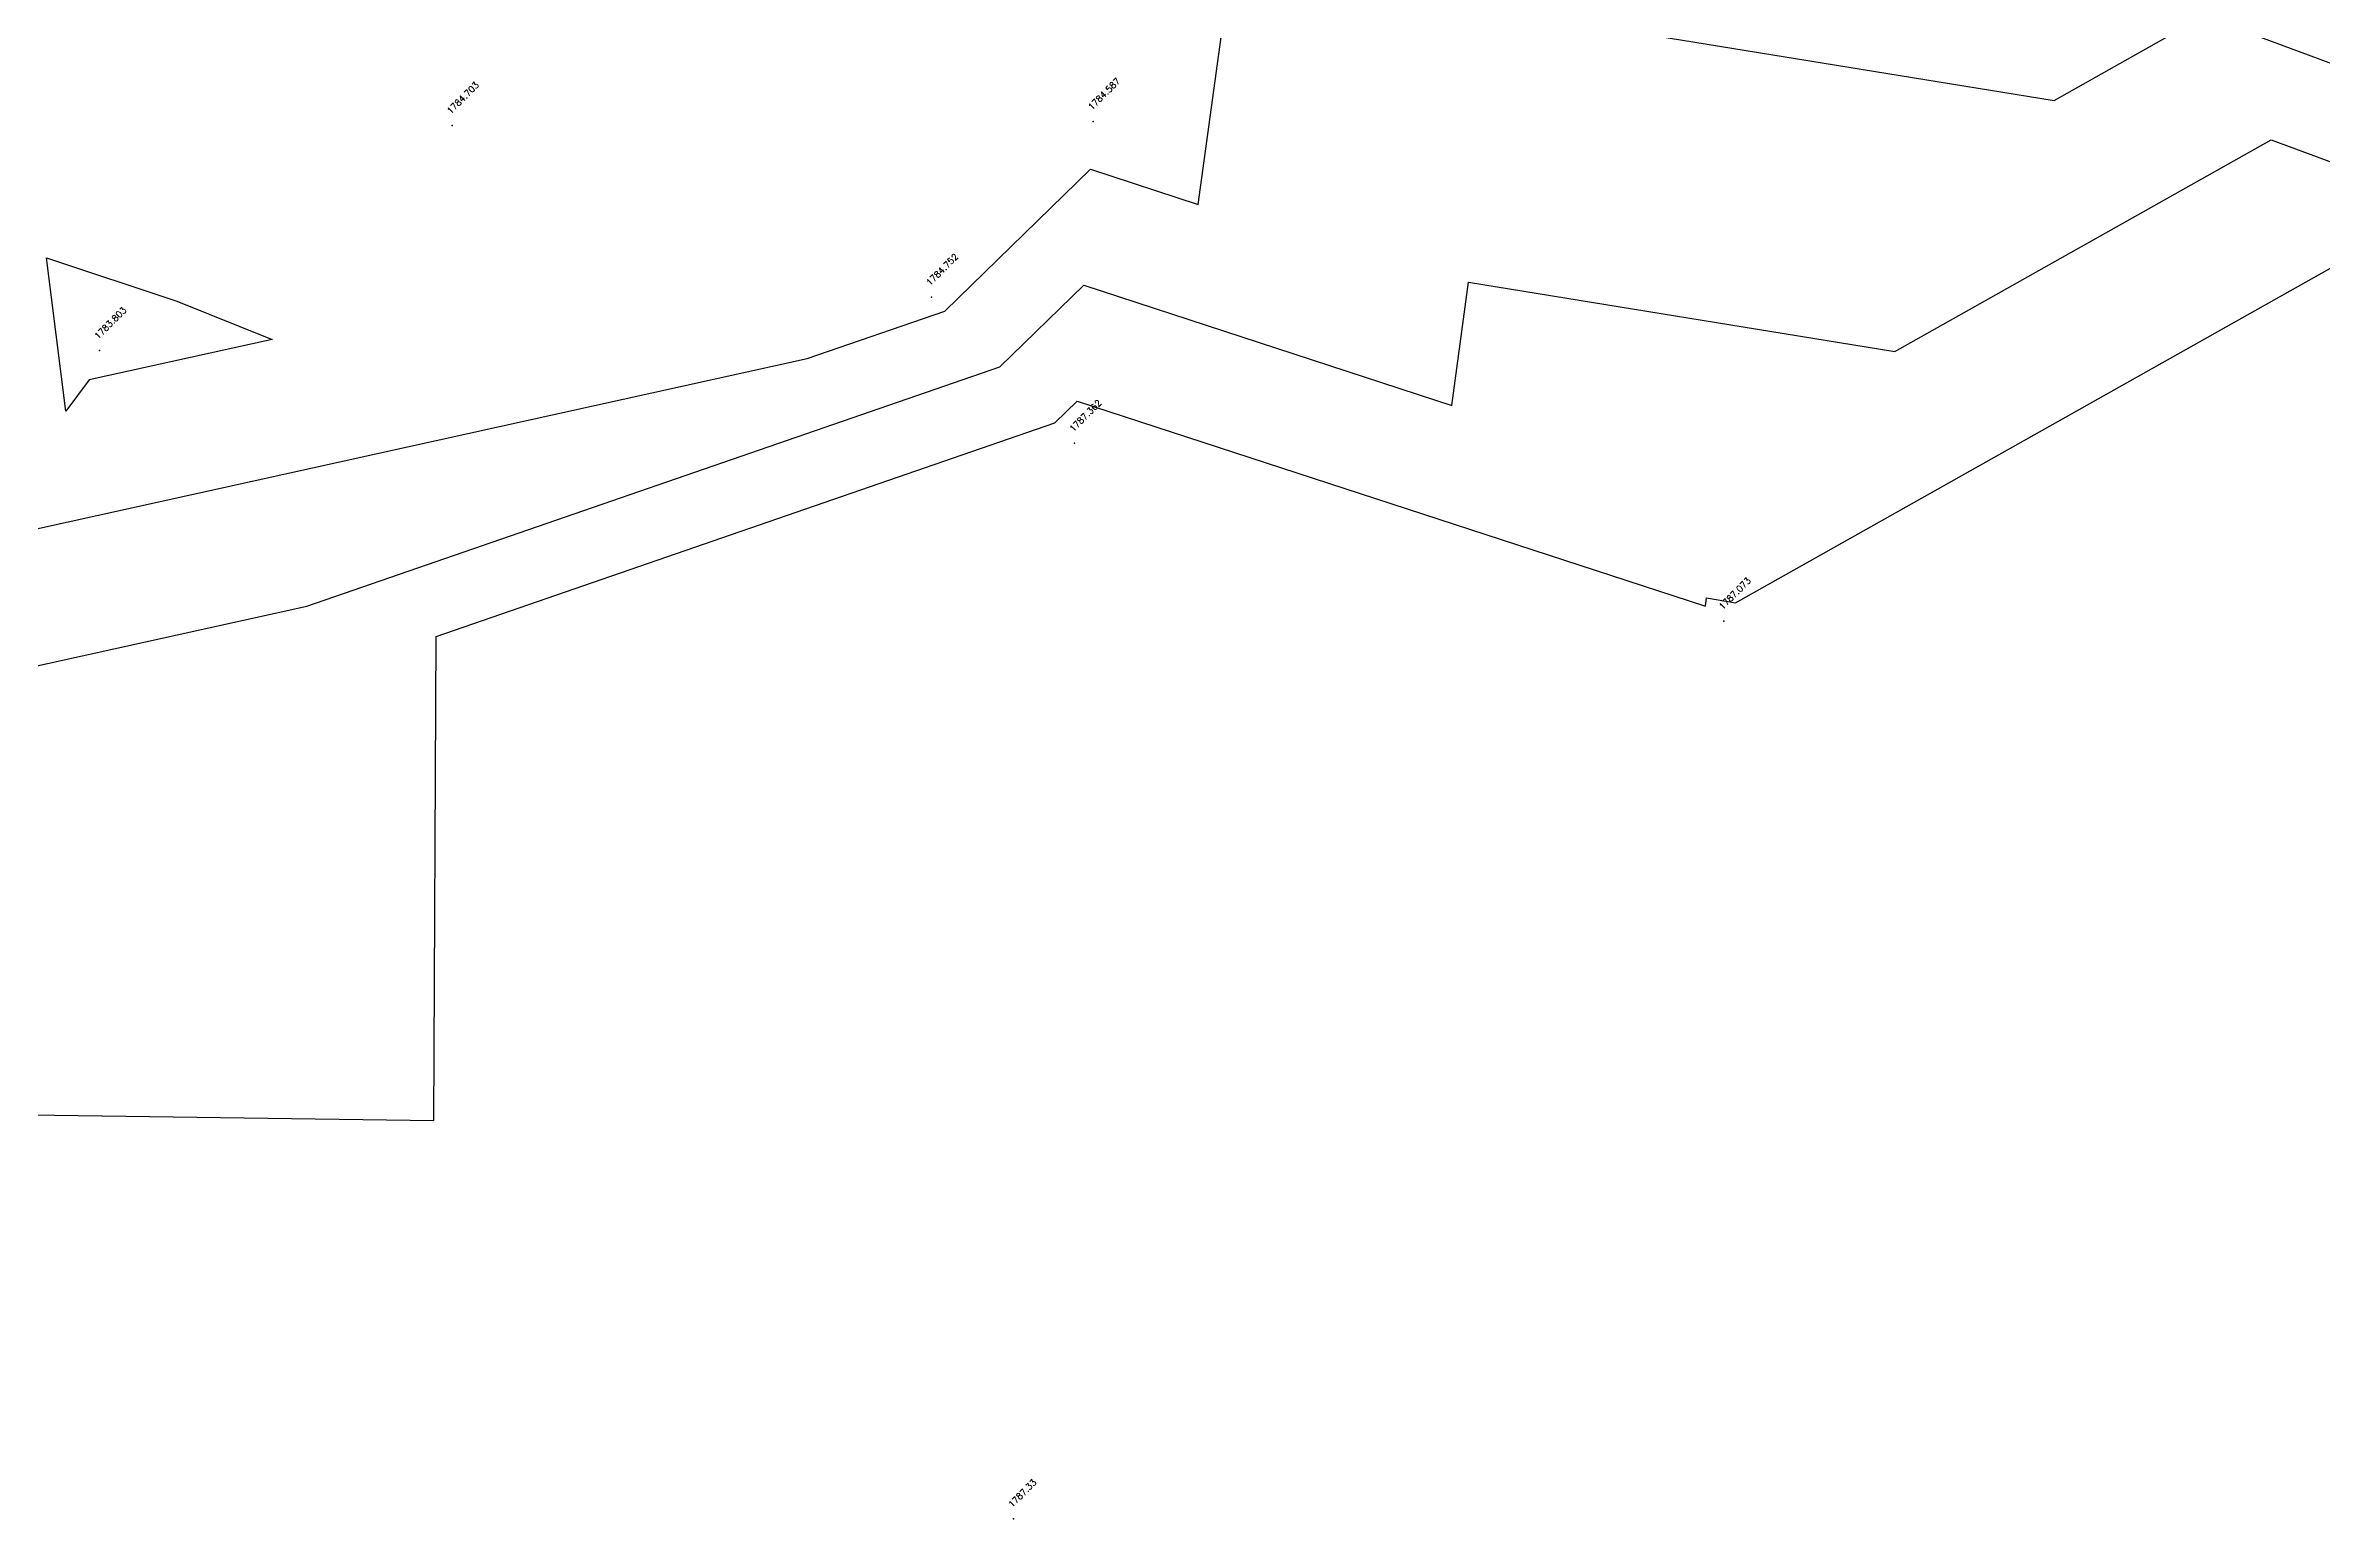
# Model space of a CAD drawing. Header units: inches. Extents: x 9956484 to 9957113, y 272553 to 273016.
# Drawn here: x 9956541.6 to 9956631.2, y 272641.3 to 272699.4 of the extents above; entities that cross this region are included whole.
import ezdxf
from ezdxf.enums import TextEntityAlignment as Align

# ---------------------------------------------------------------- set-up
doc = ezdxf.new("R2010")
doc.units = ezdxf.units.IN
doc.header["$MEASUREMENT"] = 0
for name, color, linetype in [('Contour', 4, 'Continuous'), ('Index_Contour', 8, 'Continuous'), ('Points', 7, 'Continuous'), ('Points-ELV', 6, 'Continuous'), ('Points-NUM', 4, 'Continuous'), ('Points-TXT', 3, 'Continuous')]:
    doc.layers.add(name, color=color, linetype=linetype)
doc.styles.add('romans', font='romans.shx')

# ---------------------------------------------------------------- blocks, each defined once
blk = doc.blocks.new('POINTS')
at = {"layer": 'Points'}
blk.add_line((0, 0), (0, 0), dxfattribs=at)
blk.add_point((0, 0), dxfattribs=at)
at = {"layer": 'Points-ELV', "style": 'romans'}
blk.add_attdef('ELEV', text='', height=1, rotation=45, dxfattribs=at).set_placement((0, 0), align=Align.BOTTOM_LEFT)
at = {"layer": 'Points-NUM', "style": 'romans'}
blk.add_attdef('PTNUM', text='', height=1, dxfattribs=at).set_placement((0, 0), align=Align.BOTTOM_RIGHT)
at = {"layer": 'Points-TXT', "style": 'romans'}
blk.add_attdef('DESC', text='', height=1, dxfattribs=at).set_placement((0, 0), align=Align.BOTTOM_RIGHT)

msp = doc.modelspace()

# ---------------------------------------------------------------- linework, layer by layer
at = {"layer": 'Contour'}
for points, elevation in [([(9956548.216, 272718.751), (9956527.058, 272684.069), (9956518.017, 272668.968), (9956528.796, 272670.86), (9956529.279, 272665.633), (9956536.608, 272671.16), (9956539.131, 272674.523), (9956551.849, 272677.333), (9956579.114, 272686.754), (9956582.416, 272689.97), (9956596.897, 272685.242), (9956597.562, 272690.086), (9956614.334, 272687.357), (9956629.135, 272695.689), (9956634.17, 272693.826)], 1786), ([(9956527.431, 272685.665), (9956506.442, 272651.259), (9956508.325, 272650.659), (9956509.24, 272652.04), (9956517.649, 272645.476), (9956516.783, 272641.343), (9956524.133, 272646.221), (9956525.155, 272651.517), (9956530.708, 272657.463), (9956556.845, 272657.084), (9956556.929, 272676.138), (9956581.273, 272684.55), (9956582.151, 272685.405), (9956606.88, 272677.331), (9956606.925, 272677.66), (9956608.067, 272677.474), (9956631.773, 272690.82)], 1787), ([(9956546.724, 272689.342), (9956550.483, 272687.838), (9956543.279, 272686.247), (9956542.356, 272685.017), (9956541.6, 272691.05), (9956546.724, 272689.342)], 1784)]:
    msp.add_lwpolyline(points, dxfattribs=dict(at, elevation=elevation))
at = {"layer": 'Index_Contour', "elevation": 1785}
msp.add_lwpolyline([(9956569.001, 272751.838), (9956550.727, 272721.883), (9956530.108, 272687.445), (9956534.142, 272688.153), (9956535.419, 272674.325), (9956535.596, 272672.909), (9956541.205, 272680.385), (9956571.536, 272687.085), (9956576.955, 272688.957), (9956582.681, 272694.535), (9956586.913, 272693.154), (9956588.198, 272702.513), (9956620.601, 272697.24), (9956626.496, 272700.559), (9956635.261, 272697.314)], dxfattribs=at)

# ---------------------------------------------------------------- block references
at = {"layer": 'Points', "linetype": 'Continuous'}
ref = msp.add_blockref('POINTS', (9956557.558, 272696.265, 1784.703), dxfattribs=at)
ref.add_attrib('ELEV', '1784.703', dxfattribs={"layer": 'Points-ELV', "height": 0.25, "rotation": 45, "style": 'romans'}).set_placement((9956557.558, 272696.64, 1784.703), align=Align.BOTTOM_LEFT)
ref = msp.add_blockref('POINTS', (9956582.79, 272696.421, 1784.587), dxfattribs=at)
ref.add_attrib('ELEV', '1784.587', dxfattribs={"layer": 'Points-ELV', "height": 0.25, "rotation": 45, "style": 'romans'}).set_placement((9956582.79, 272696.796, 1784.587), align=Align.BOTTOM_LEFT)
ref = msp.add_blockref('POINTS', (9956576.419, 272689.504, 1784.752), dxfattribs=at)
ref.add_attrib('ELEV', '1784.752', dxfattribs={"layer": 'Points-ELV', "height": 0.25, "rotation": 45, "style": 'romans'}).set_placement((9956576.419, 272689.879, 1784.752), align=Align.BOTTOM_LEFT)
ref = msp.add_blockref('POINTS', (9956543.688, 272687.402, 1783.803), dxfattribs=at)
ref.add_attrib('ELEV', '1783.803', dxfattribs={"layer": 'Points-ELV', "height": 0.25, "rotation": 45, "style": 'romans'}).set_placement((9956543.688, 272687.777, 1783.803), align=Align.BOTTOM_LEFT)
ref = msp.add_blockref('POINTS', (9956582.055, 272683.752, 1787.362), dxfattribs=at)
ref.add_attrib('ELEV', '1787.362', dxfattribs={"layer": 'Points-ELV', "height": 0.25, "rotation": 45, "style": 'romans'}).set_placement((9956582.055, 272684.127, 1787.362), align=Align.BOTTOM_LEFT)
ref = msp.add_blockref('POINTS', (9956607.609, 272676.753, 1787.073), dxfattribs=at)
ref.add_attrib('ELEV', '1787.073', dxfattribs={"layer": 'Points-ELV', "height": 0.25, "rotation": 45, "style": 'romans'}).set_placement((9956607.609, 272677.128, 1787.073), align=Align.BOTTOM_LEFT)
ref = msp.add_blockref('POINTS', (9956579.65, 272641.407, 1787.33), dxfattribs=at)
ref.add_attrib('ELEV', '1787.33', dxfattribs={"layer": 'Points-ELV', "height": 0.25, "rotation": 45, "style": 'romans'}).set_placement((9956579.65, 272641.782, 1787.33), align=Align.BOTTOM_LEFT)

doc.saveas('drawing.dxf')
